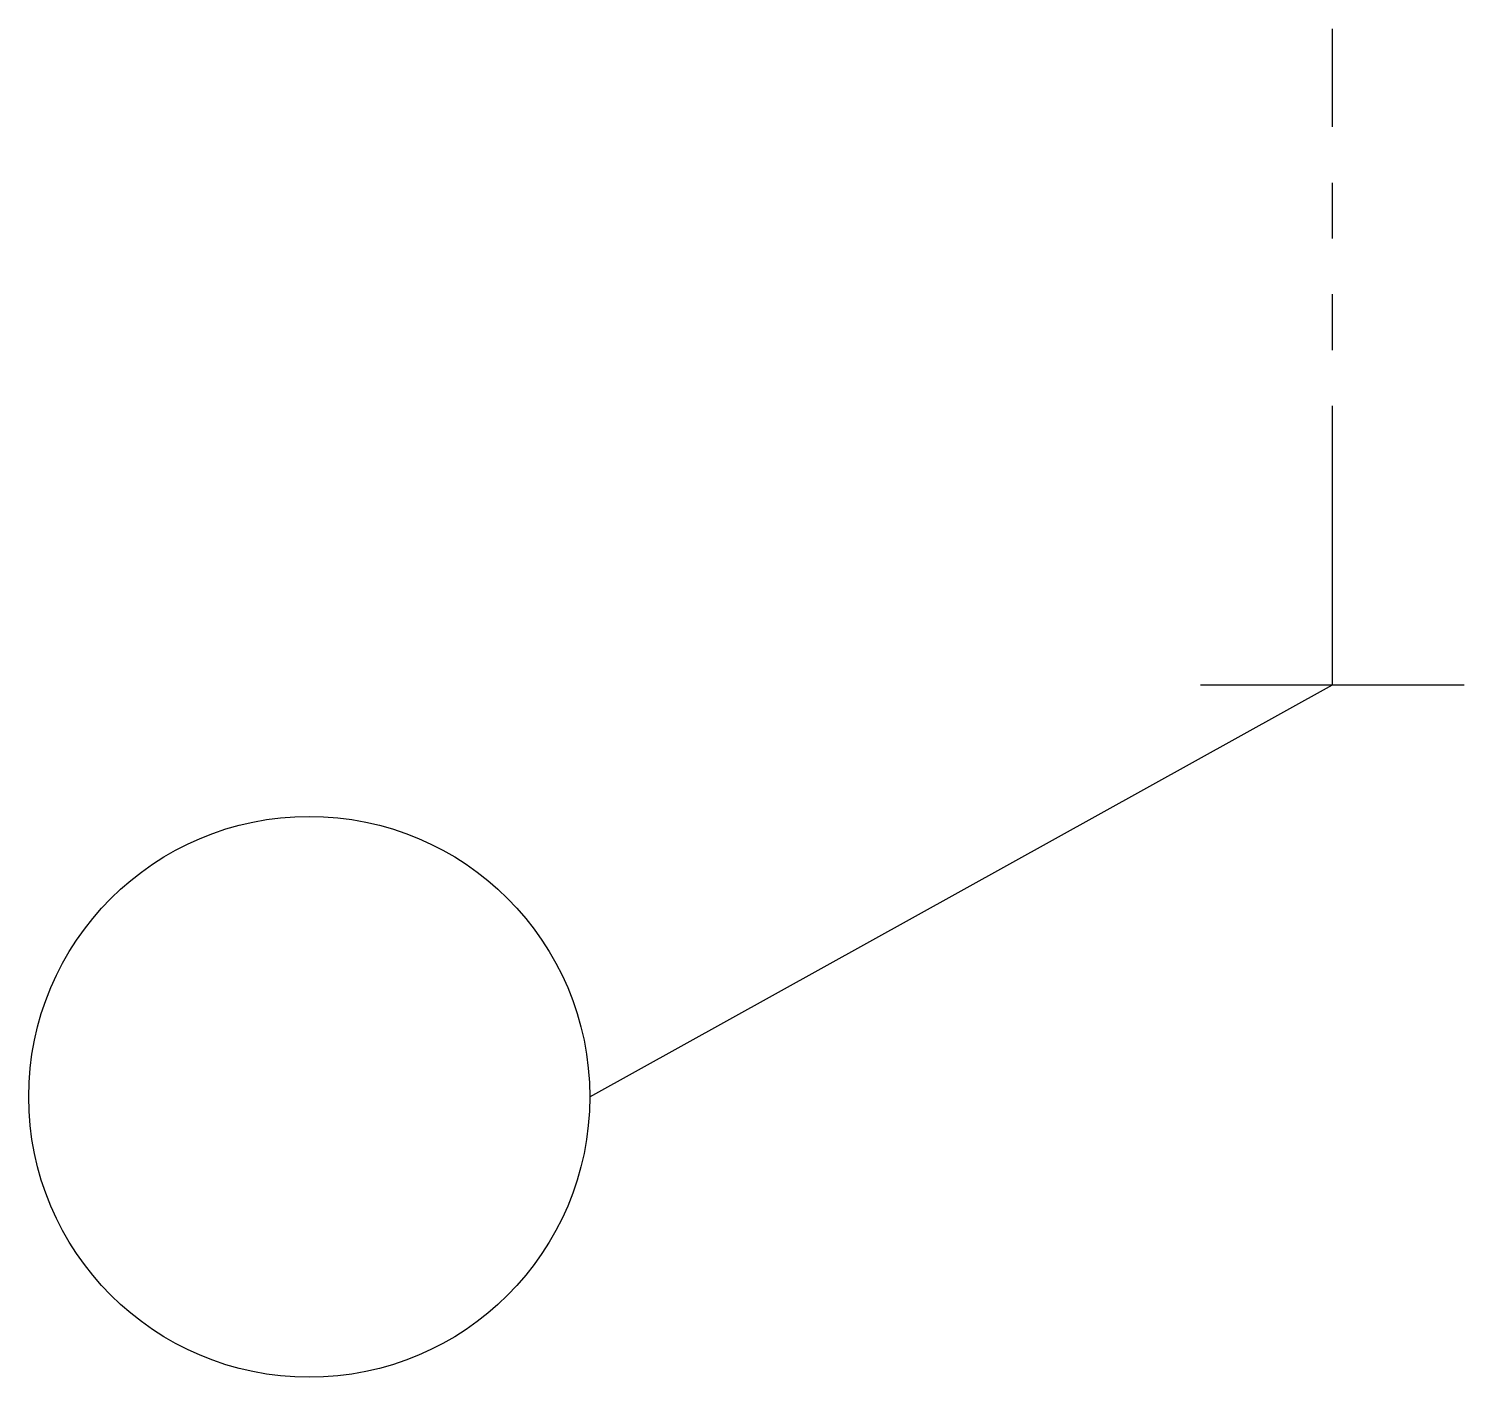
# Model space of a CAD drawing. Extents: x -20722.7 to -20706.7, y -11855.5 to -11840.3.
import ezdxf

# ---------------------------------------------------------------- set-up
doc = ezdxf.new("R2010")
doc.units = 0
doc.header["$MEASUREMENT"] = 0
doc.linetypes.add('PHANTOM2', pattern=[1.25, 0.625, -0.125, 0.125, -0.125, 0.125, -0.125])
doc.layers.get('0').update_dxf_attribs({"color": 3, "linetype": 'CONTINUOUS'})

msp = doc.modelspace()

# ---------------------------------------------------------------- linework, layer by layer
at = {"color": 1, "linetype": 'PHANTOM2', "ltscale": 5}
msp.add_line((-20708.136, -11847.699), (-20708.136, -11840.348), dxfattribs=at)
at = {"color": 2}
for p, q in [((-20716.455, -11852.317), (-20708.136, -11847.699)), ((-20709.614, -11847.699), (-20706.658, -11847.699))]:
    msp.add_line(p, q, dxfattribs=at)
msp.add_circle((-20719.598, -11852.317), 3.143, dxfattribs=at)

doc.saveas('drawing.dxf')
